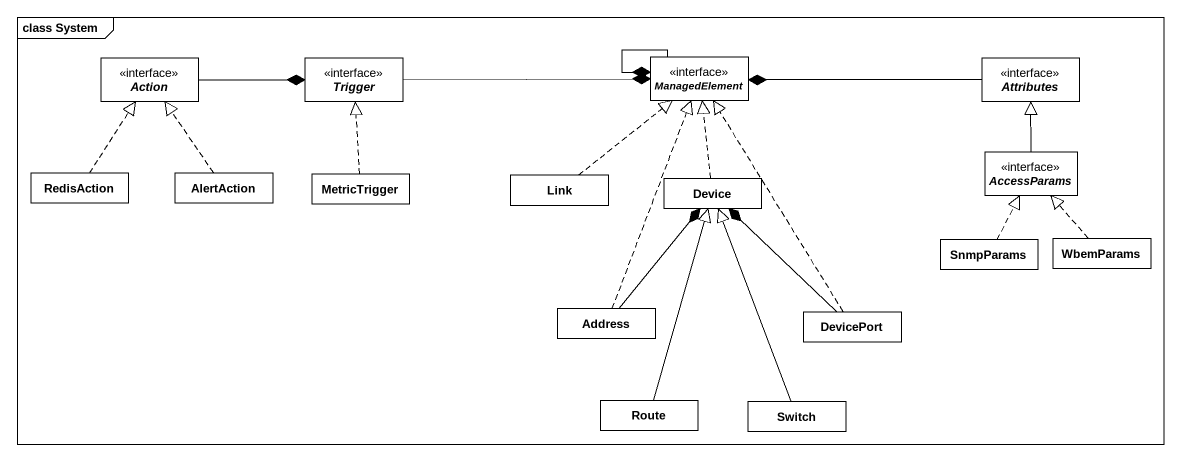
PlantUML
@startuml
mainframe class System
hide circle
hide empty members
interface "Action" as Action_ <<interface>>
interface Trigger <<interface>>
interface ManagedElement <<interface>>
interface Attributes <<interface>>
interface AccessParams <<interface>>
class RedisAction
class AlertAction
class MetricTrigger
class Link
class Device
class SnmpParams
class WbemParams
class Address
class DevicePort
class Route
class Switch
Action_ -right-* Trigger
Trigger -right-* ManagedElement
ManagedElement --* ManagedElement
Attributes -left-* ManagedElement
AccessParams -up-|> Attributes
RedisAction .up.|> Action_
AlertAction .up.|> Action_
MetricTrigger .up.|> Trigger
Link .up.|> ManagedElement
Device .up.|> ManagedElement
SnmpParams .up.|> AccessParams
WbemParams .up.|> AccessParams
Address .up.|> ManagedElement
Address -up-* Device
DevicePort .up.|> ManagedElement
DevicePort -up-* Device
Route -up-|> Device
Switch -up-|> Device
@enduml
